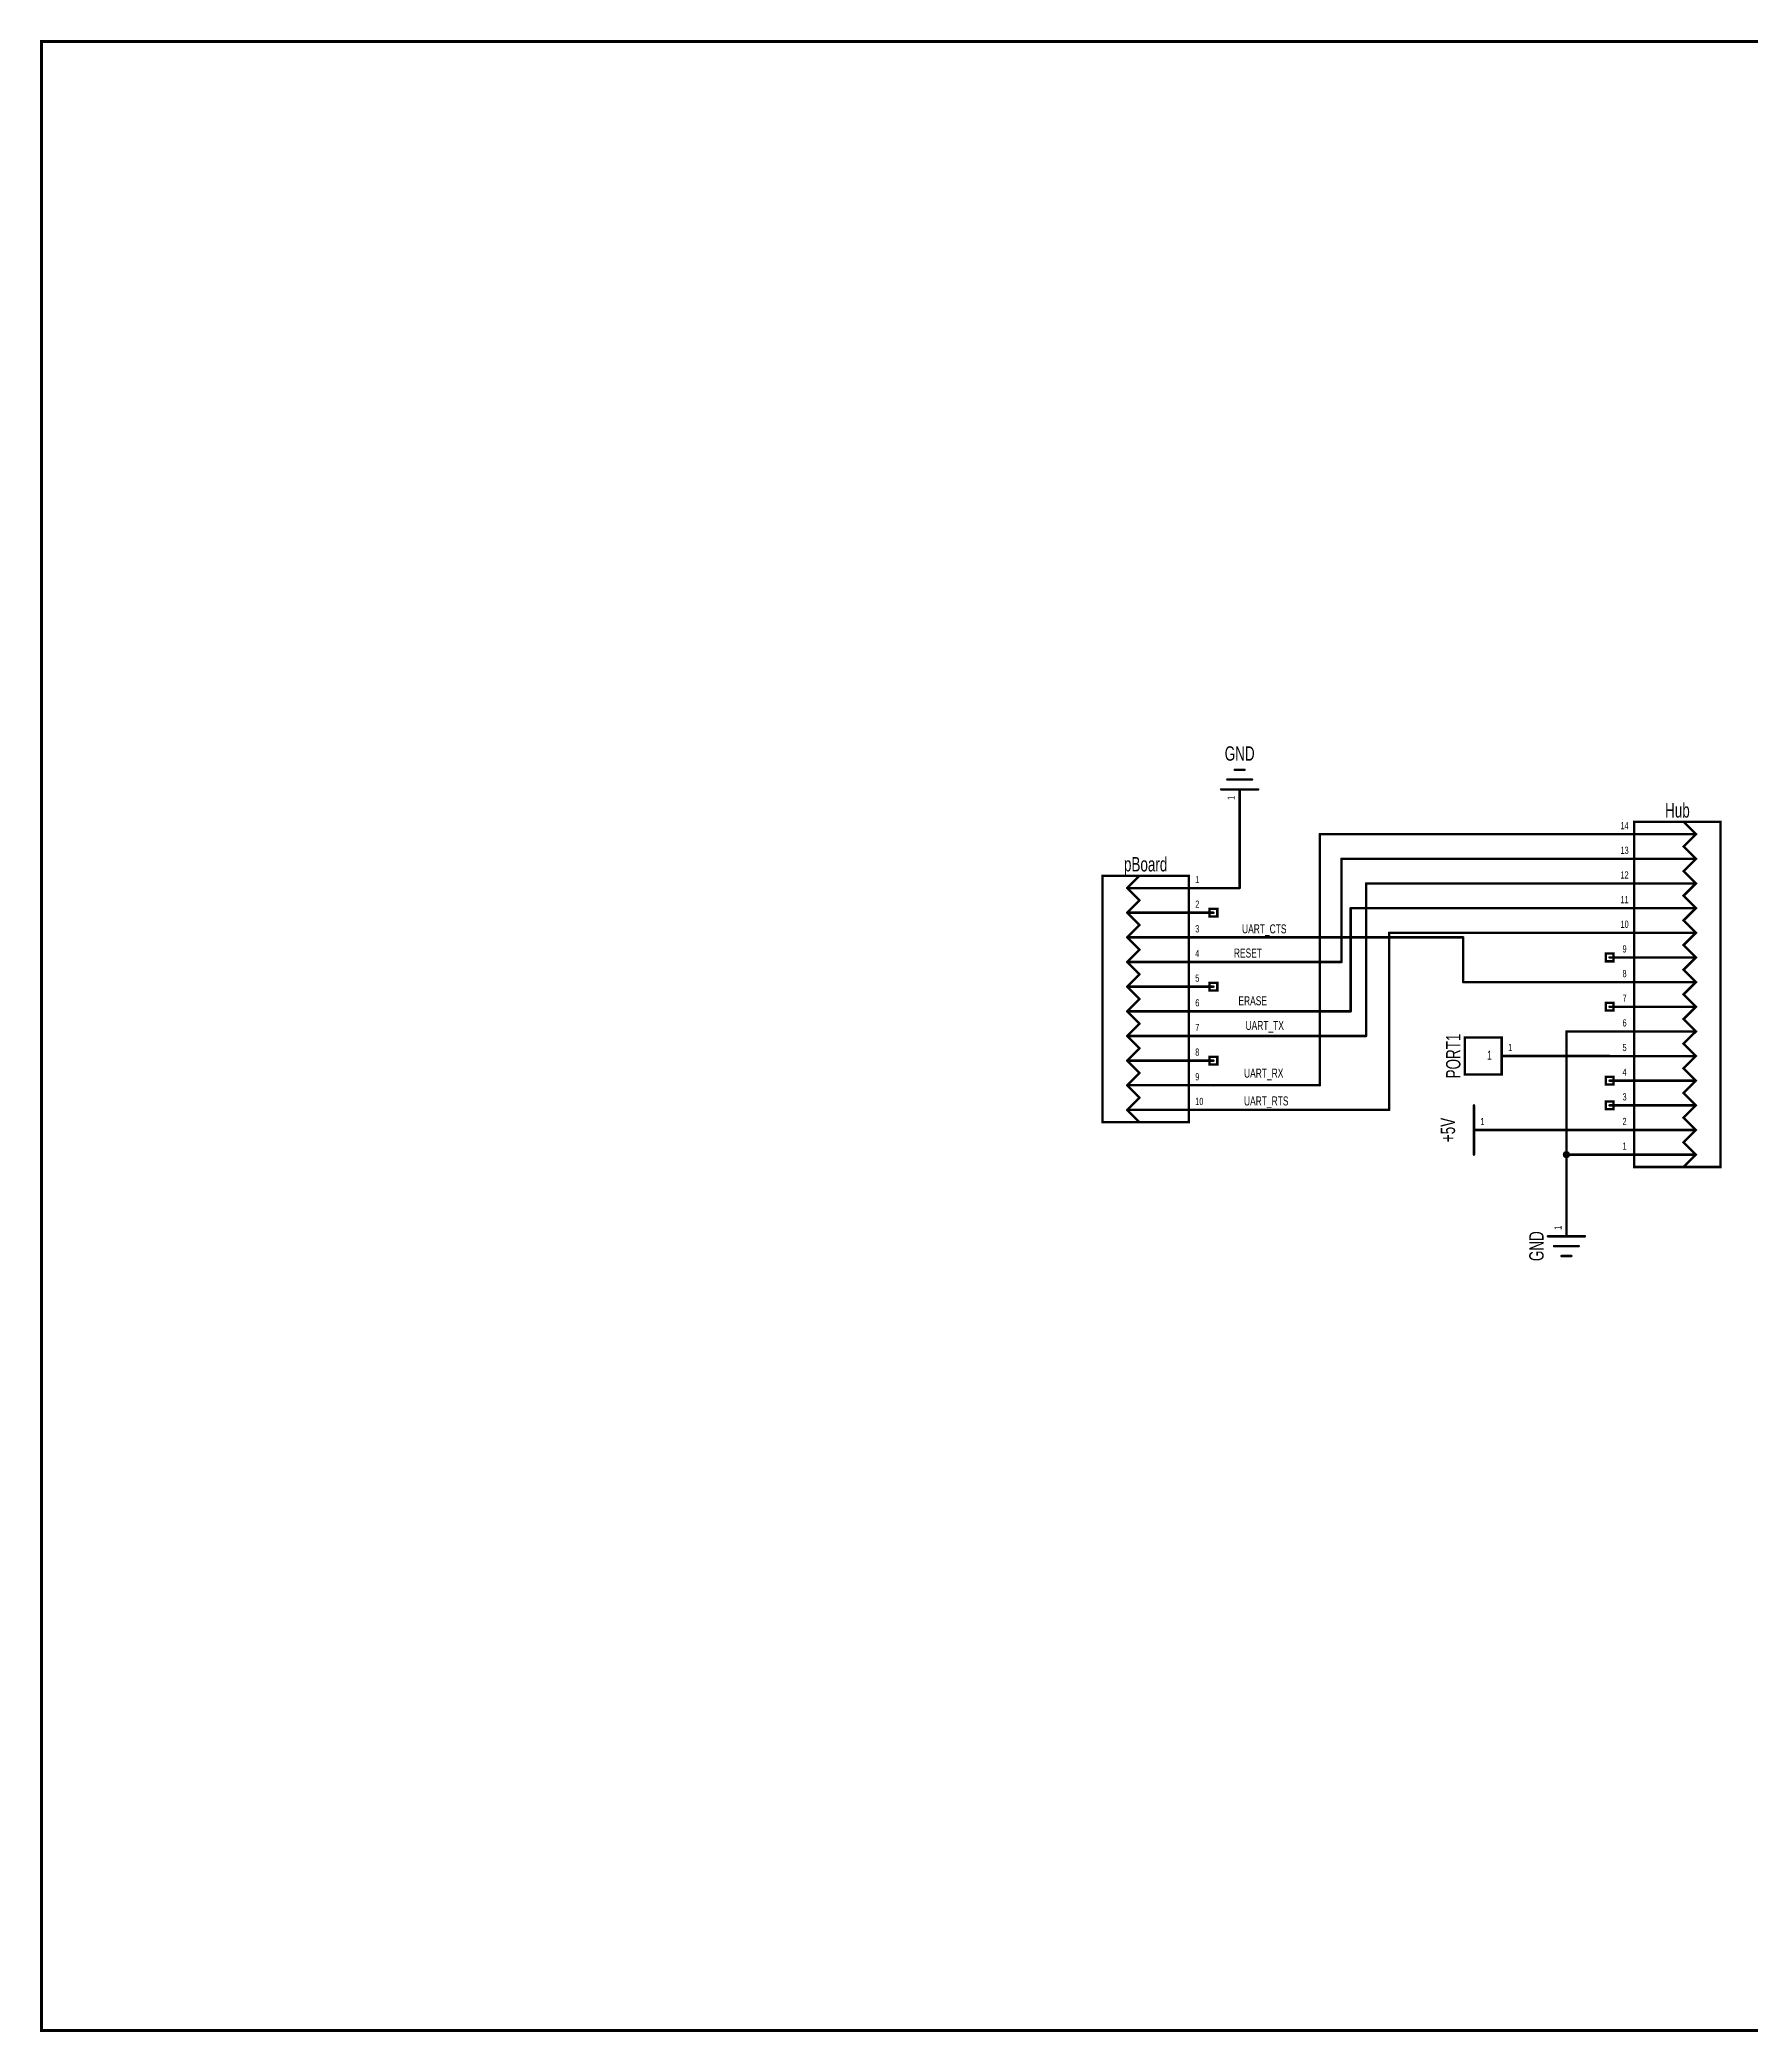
# Model space of a CAD drawing. Extents: x -4.3 to 7.2, y -3.1 to 5.
# Drawn here: x -4.31 to 2.63, y -3.13 to 4.95 of the extents above; entities that cross this region are included whole.
import ezdxf
from ezdxf.enums import TextEntityAlignment as Align

# ---------------------------------------------------------------- set-up
doc = ezdxf.new("R2010")
doc.units = 0
for name, color, linetype in [('Element', 253, 'CONTINUOUS'), ('Net', 50, 'CONTINUOUS'), ('Pin', 50, 'CONTINUOUS'), ('Shapes', 252, 'CONTINUOUS'), ('Titles', 253, 'CONTINUOUS')]:
    doc.layers.add(name, color=color, linetype=linetype)

msp = doc.modelspace()

# ---------------------------------------------------------------- linework, layer by layer
at = {"layer": 'Element', "linetype": 'CONTINUOUS', "const_width": 0.0098}
for points in [[(0.6063, 1.9517), (0.5063, 1.9517)], [(0.5763, 1.9917), (0.5363, 1.9917)], [(0.6313, 1.9117), (0.4813, 1.9117)], [(2.1564, 1.7803), (2.5064, 1.7803), (2.5064, 0.3803), (2.1564, 0.3803), (2.1564, 1.7803)], [(2.3564, 0.3803), (2.4064, 0.4303), (2.3564, 0.4803), (2.4064, 0.5303), (2.3564, 0.5803), (2.4064, 0.6303), (2.3564, 0.6803), (2.4064, 0.7303), (2.3564, 0.7803), (2.4064, 0.8303), (2.3564, 0.8803), (2.4064, 0.9303), (2.3564, 0.9803), (2.4064, 1.0303), (2.3564, 1.0803), (2.4064, 1.1303), (2.3564, 1.1803), (2.4064, 1.2303), (2.3564, 1.2803), (2.4064, 1.3303), (2.3564, 1.3803), (2.4064, 1.4303), (2.3564, 1.4803), (2.4064, 1.5303), (2.3564, 1.5803), (2.4064, 1.6303), (2.3564, 1.6803), (2.4064, 1.7303), (2.3564, 1.7803), (2.3564, 1.7803)], [(2.4064, 1.7303), (2.1564, 1.7303)], [(2.4064, 1.6303), (2.1564, 1.6303)], [(0.35, 1.5617), (0, 1.5617), (0, 0.5617), (0.35, 0.5617), (0.35, 1.5617)], [(0.15, 1.5617), (0.1, 1.5117)], [(0.35, 1.5117), (0.1, 1.5117)], [(0.1, 1.5117), (0.15, 1.4617)], [(0.15, 1.4617), (0.1, 1.4117)], [(2.4064, 1.5303), (2.1564, 1.5303)], [(0.35, 1.4117), (0.1, 1.4117)], [(0.1, 1.4117), (0.15, 1.3617)], [(2.4064, 1.4303), (2.1564, 1.4303)], [(0.15, 1.3617), (0.1, 1.3117)], [(0.35, 1.3117), (0.1, 1.3117)], [(0.1, 1.3117), (0.15, 1.2617)], [(2.4064, 1.3303), (2.1564, 1.3303)], [(0.15, 1.2617), (0.1, 1.2117)], [(0.35, 1.2117), (0.1, 1.2117)], [(0.1, 1.2117), (0.15, 1.1617)], [(2.4064, 1.2303), (2.1564, 1.2303)], [(0.15, 1.1617), (0.1, 1.1117)], [(2.4064, 1.1303), (2.1564, 1.1303)], [(0.35, 1.1117), (0.1, 1.1117)], [(0.1, 1.1117), (0.15, 1.0617)], [(0.15, 1.0617), (0.1, 1.0117)], [(0.35, 1.0117), (0.1, 1.0117)], [(0.15, 0.9617), (0.1, 1.0117)], [(2.4064, 1.0303), (2.1564, 1.0303)], [(0.15, 0.9617), (0.1, 0.9117)], [(0.35, 0.9117), (0.1, 0.9117)], [(0.1, 0.9117), (0.15, 0.8617)], [(1.6189, 0.9054), (1.469, 0.9054), (1.469, 0.7554), (1.6189, 0.7554), (1.6189, 0.9054)], [(2.4064, 0.9303), (2.1564, 0.9303)], [(0.15, 0.8617), (0.1, 0.8117)], [(0.35, 0.8117), (0.1, 0.8117)], [(0.1, 0.8117), (0.15, 0.7617)], [(2.4064, 0.8303), (2.1564, 0.8303)], [(0.15, 0.7617), (0.1, 0.7117)], [(2.1564, 0.7303), (2.4064, 0.7303)], [(0.35, 0.7117), (0.1, 0.7117)], [(0.1, 0.7117), (0.15, 0.6617)], [(0.15, 0.6617), (0.1, 0.6117)], [(0.35, 0.6117), (0.1, 0.6117)], [(0.1, 0.6117), (0.15, 0.5617)], [(1.5064, 0.4303), (1.5064, 0.6303)], [(2.1564, 0.6303), (2.4064, 0.6303)], [(2.1564, 0.5303), (2.4064, 0.5303)], [(2.4064, 0.4303), (2.1564, 0.4303)], [(1.8064, 0.0991), (1.9564, 0.0991)], [(1.8314, 0.0591), (1.9314, 0.0591)], [(1.8614, 0.0191), (1.9014, 0.0191)]]:
    msp.add_lwpolyline(points, dxfattribs=at)
at = {"layer": 'Element', "linetype": 'CONTINUOUS', "const_width": 0.0049}
for points in [[(0.5038, 1.9517, 1), (0.5087, 1.9517, 1), (0.5038, 1.9517, 1)], [(0.5338, 1.9917, 1), (0.5387, 1.9917, 1), (0.5338, 1.9917, 1)], [(0.5738, 1.9917, 1), (0.5787, 1.9917, 1), (0.5738, 1.9917, 1)], [(0.6038, 1.9517, 1), (0.6087, 1.9517, 1), (0.6038, 1.9517, 1)], [(0.4788, 1.9117, 1), (0.4837, 1.9117, 1), (0.4788, 1.9117, 1)], [(0.6288, 1.9117, 1), (0.6337, 1.9117, 1), (0.6288, 1.9117, 1)], [(2.354, 1.7803, 1), (2.3589, 1.7803, 1), (2.354, 1.7803, 1)], [(2.154, 1.7303, 1), (2.1589, 1.7303, 1), (2.154, 1.7303, 1)], [(2.404, 1.7303, 1), (2.4089, 1.7303, 1), (2.404, 1.7303, 1)], [(2.154, 1.6303, 1), (2.1589, 1.6303, 1), (2.154, 1.6303, 1)], [(2.404, 1.6303, 1), (2.4089, 1.6303, 1), (2.404, 1.6303, 1)], [(0.1475, 1.5617, 1), (0.1525, 1.5617, 1), (0.1475, 1.5617, 1)], [(0.0975, 1.5117, 1), (0.1025, 1.5117, 1), (0.0975, 1.5117, 1)], [(0.0975, 1.5117, 1), (0.1025, 1.5117, 1), (0.0975, 1.5117, 1)], [(0.0975, 1.5117, 1), (0.1025, 1.5117, 1), (0.0975, 1.5117, 1)], [(0.1475, 1.4617, 1), (0.1525, 1.4617, 1), (0.1475, 1.4617, 1)], [(0.1475, 1.4617, 1), (0.1525, 1.4617, 1), (0.1475, 1.4617, 1)], [(0.3475, 1.5117, 1), (0.3525, 1.5117, 1), (0.3475, 1.5117, 1)], [(2.154, 1.5303, 1), (2.1589, 1.5303, 1), (2.154, 1.5303, 1)], [(2.404, 1.5303, 1), (2.4089, 1.5303, 1), (2.404, 1.5303, 1)], [(0.0975, 1.4117, 1), (0.1025, 1.4117, 1), (0.0975, 1.4117, 1)], [(0.0975, 1.4117, 1), (0.1025, 1.4117, 1), (0.0975, 1.4117, 1)], [(0.0975, 1.4117, 1), (0.1025, 1.4117, 1), (0.0975, 1.4117, 1)], [(0.3475, 1.4117, 1), (0.3525, 1.4117, 1), (0.3475, 1.4117, 1)], [(2.154, 1.4303, 1), (2.1589, 1.4303, 1), (2.154, 1.4303, 1)], [(2.404, 1.4303, 1), (2.4089, 1.4303, 1), (2.404, 1.4303, 1)], [(0.0975, 1.3117, 1), (0.1025, 1.3117, 1), (0.0975, 1.3117, 1)], [(0.0975, 1.3117, 1), (0.1025, 1.3117, 1), (0.0975, 1.3117, 1)], [(0.0975, 1.3117, 1), (0.1025, 1.3117, 1), (0.0975, 1.3117, 1)], [(0.1475, 1.3617, 1), (0.1525, 1.3617, 1), (0.1475, 1.3617, 1)], [(0.1475, 1.3617, 1), (0.1525, 1.3617, 1), (0.1475, 1.3617, 1)], [(0.3475, 1.3117, 1), (0.3525, 1.3117, 1), (0.3475, 1.3117, 1)], [(2.154, 1.3303, 1), (2.1589, 1.3303, 1), (2.154, 1.3303, 1)], [(2.404, 1.3303, 1), (2.4089, 1.3303, 1), (2.404, 1.3303, 1)], [(0.0975, 1.2117, 1), (0.1025, 1.2117, 1), (0.0975, 1.2117, 1)], [(0.0975, 1.2117, 1), (0.1025, 1.2117, 1), (0.0975, 1.2117, 1)], [(0.0975, 1.2117, 1), (0.1025, 1.2117, 1), (0.0975, 1.2117, 1)], [(0.1475, 1.2617, 1), (0.1525, 1.2617, 1), (0.1475, 1.2617, 1)], [(0.1475, 1.2617, 1), (0.1525, 1.2617, 1), (0.1475, 1.2617, 1)], [(0.3475, 1.2117, 1), (0.3525, 1.2117, 1), (0.3475, 1.2117, 1)], [(2.154, 1.2303, 1), (2.1589, 1.2303, 1), (2.154, 1.2303, 1)], [(2.404, 1.2303, 1), (2.4089, 1.2303, 1), (2.404, 1.2303, 1)], [(0.1475, 1.1617, 1), (0.1525, 1.1617, 1), (0.1475, 1.1617, 1)], [(0.1475, 1.1617, 1), (0.1525, 1.1617, 1), (0.1475, 1.1617, 1)], [(2.154, 1.1303, 1), (2.1589, 1.1303, 1), (2.154, 1.1303, 1)], [(2.404, 1.1303, 1), (2.4089, 1.1303, 1), (2.404, 1.1303, 1)], [(0.0975, 1.1117, 1), (0.1025, 1.1117, 1), (0.0975, 1.1117, 1)], [(0.0975, 1.1117, 1), (0.1025, 1.1117, 1), (0.0975, 1.1117, 1)], [(0.0975, 1.1117, 1), (0.1025, 1.1117, 1), (0.0975, 1.1117, 1)], [(0.1475, 1.0617, 1), (0.1525, 1.0617, 1), (0.1475, 1.0617, 1)], [(0.1475, 1.0617, 1), (0.1525, 1.0617, 1), (0.1475, 1.0617, 1)], [(0.3475, 1.1117, 1), (0.3525, 1.1117, 1), (0.3475, 1.1117, 1)], [(0.0975, 1.0117, 1), (0.1025, 1.0117, 1), (0.0975, 1.0117, 1)], [(0.0975, 1.0117, 1), (0.1025, 1.0117, 1), (0.0975, 1.0117, 1)], [(0.0975, 1.0117, 1), (0.1025, 1.0117, 1), (0.0975, 1.0117, 1)], [(0.3475, 1.0117, 1), (0.3525, 1.0117, 1), (0.3475, 1.0117, 1)], [(2.154, 1.0303, 1), (2.1589, 1.0303, 1), (2.154, 1.0303, 1)], [(2.404, 1.0303, 1), (2.4089, 1.0303, 1), (2.404, 1.0303, 1)], [(0.0975, 0.9117, 1), (0.1025, 0.9117, 1), (0.0975, 0.9117, 1)], [(0.0975, 0.9117, 1), (0.1025, 0.9117, 1), (0.0975, 0.9117, 1)], [(0.0975, 0.9117, 1), (0.1025, 0.9117, 1), (0.0975, 0.9117, 1)], [(0.1475, 0.9617, 1), (0.1525, 0.9617, 1), (0.1475, 0.9617, 1)], [(0.1475, 0.9617, 1), (0.1525, 0.9617, 1), (0.1475, 0.9617, 1)], [(0.3475, 0.9117, 1), (0.3525, 0.9117, 1), (0.3475, 0.9117, 1)], [(2.154, 0.9303, 1), (2.1589, 0.9303, 1), (2.154, 0.9303, 1)], [(2.404, 0.9303, 1), (2.4089, 0.9303, 1), (2.404, 0.9303, 1)], [(0.0975, 0.8117, 1), (0.1025, 0.8117, 1), (0.0975, 0.8117, 1)], [(0.0975, 0.8117, 1), (0.1025, 0.8117, 1), (0.0975, 0.8117, 1)], [(0.0975, 0.8117, 1), (0.1025, 0.8117, 1), (0.0975, 0.8117, 1)], [(0.1475, 0.8617, 1), (0.1525, 0.8617, 1), (0.1475, 0.8617, 1)], [(0.1475, 0.8617, 1), (0.1525, 0.8617, 1), (0.1475, 0.8617, 1)], [(0.3475, 0.8117, 1), (0.3525, 0.8117, 1), (0.3475, 0.8117, 1)], [(2.154, 0.8303, 1), (2.1589, 0.8303, 1), (2.154, 0.8303, 1)], [(2.404, 0.8303, 1), (2.4089, 0.8303, 1), (2.404, 0.8303, 1)], [(0.1475, 0.7617, 1), (0.1525, 0.7617, 1), (0.1475, 0.7617, 1)], [(0.1475, 0.7617, 1), (0.1525, 0.7617, 1), (0.1475, 0.7617, 1)], [(2.154, 0.7303, 1), (2.1589, 0.7303, 1), (2.154, 0.7303, 1)], [(2.404, 0.7303, 1), (2.4089, 0.7303, 1), (2.404, 0.7303, 1)], [(0.0975, 0.7117, 1), (0.1025, 0.7117, 1), (0.0975, 0.7117, 1)], [(0.0975, 0.7117, 1), (0.1025, 0.7117, 1), (0.0975, 0.7117, 1)], [(0.0975, 0.7117, 1), (0.1025, 0.7117, 1), (0.0975, 0.7117, 1)], [(0.1475, 0.6617, 1), (0.1525, 0.6617, 1), (0.1475, 0.6617, 1)], [(0.1475, 0.6617, 1), (0.1525, 0.6617, 1), (0.1475, 0.6617, 1)], [(0.3475, 0.7117, 1), (0.3525, 0.7117, 1), (0.3475, 0.7117, 1)], [(0.0975, 0.6117, 1), (0.1025, 0.6117, 1), (0.0975, 0.6117, 1)], [(0.0975, 0.6117, 1), (0.1025, 0.6117, 1), (0.0975, 0.6117, 1)], [(0.0975, 0.6117, 1), (0.1025, 0.6117, 1), (0.0975, 0.6117, 1)], [(0.1475, 0.5617, 1), (0.1525, 0.5617, 1), (0.1475, 0.5617, 1)], [(0.3475, 0.6117, 1), (0.3525, 0.6117, 1), (0.3475, 0.6117, 1)], [(1.5039, 0.6303, 1), (1.5088, 0.6303, 1), (1.5039, 0.6303, 1)], [(2.154, 0.6303, 1), (2.1589, 0.6303, 1), (2.154, 0.6303, 1)], [(2.404, 0.6303, 1), (2.4089, 0.6303, 1), (2.404, 0.6303, 1)], [(2.154, 0.5303, 1), (2.1589, 0.5303, 1), (2.154, 0.5303, 1)], [(2.404, 0.5303, 1), (2.4089, 0.5303, 1), (2.404, 0.5303, 1)], [(1.5039, 0.4303, 1), (1.5088, 0.4303, 1), (1.5039, 0.4303, 1)], [(2.154, 0.4303, 1), (2.1589, 0.4303, 1), (2.154, 0.4303, 1)], [(2.404, 0.4303, 1), (2.4089, 0.4303, 1), (2.404, 0.4303, 1)], [(2.354, 0.3803, 1), (2.3589, 0.3803, 1), (2.354, 0.3803, 1)], [(1.8039, 0.0991, 1), (1.8089, 0.0991, 1), (1.8039, 0.0991, 1)], [(1.9539, 0.0991, 1), (1.9589, 0.0991, 1), (1.9539, 0.0991, 1)], [(1.8289, 0.0591, 1), (1.8339, 0.0591, 1), (1.8289, 0.0591, 1)], [(1.8589, 0.0191, 1), (1.8639, 0.0191, 1), (1.8589, 0.0191, 1)], [(1.8989, 0.0191, 1), (1.9039, 0.0191, 1), (1.8989, 0.0191, 1)], [(1.9289, 0.0591, 1), (1.9339, 0.0591, 1), (1.9289, 0.0591, 1)]]:
    msp.add_lwpolyline(points, format="xyb", dxfattribs=at)
at = {"layer": 'Net', "linetype": 'CONTINUOUS', "const_width": 0.0049}
for points in [[(0.5538, 1.7617, 1), (0.5587, 1.7617, 1), (0.5538, 1.7617, 1)], [(0.8788, 1.7303, 1), (0.8838, 1.7303, 1), (0.8788, 1.7303, 1)], [(0.8788, 1.7303, 1), (0.8838, 1.7303, 1), (0.8788, 1.7303, 1)], [(2.054, 1.7303, 1), (2.0589, 1.7303, 1), (2.054, 1.7303, 1)], [(0.9663, 1.6303, 1), (0.9713, 1.6303, 1), (0.9663, 1.6303, 1)], [(0.9663, 1.6303, 1), (0.9713, 1.6303, 1), (0.9663, 1.6303, 1)], [(2.054, 1.6303, 1), (2.0589, 1.6303, 1), (2.054, 1.6303, 1)], [(0.4475, 1.5117, 1), (0.4525, 1.5117, 1), (0.4475, 1.5117, 1)], [(0.5538, 1.5117, 1), (0.5587, 1.5117, 1), (0.5538, 1.5117, 1)], [(0.5538, 1.5117, 1), (0.5587, 1.5117, 1), (0.5538, 1.5117, 1)], [(1.0664, 1.5303, 1), (1.0713, 1.5303, 1), (1.0664, 1.5303, 1)], [(1.0664, 1.5303, 1), (1.0713, 1.5303, 1), (1.0664, 1.5303, 1)], [(2.054, 1.5303, 1), (2.0589, 1.5303, 1), (2.054, 1.5303, 1)], [(1.0038, 1.4303, 1), (1.0088, 1.4303, 1), (1.0038, 1.4303, 1)], [(1.0038, 1.4303, 1), (1.0088, 1.4303, 1), (1.0038, 1.4303, 1)], [(2.054, 1.4303, 1), (2.0589, 1.4303, 1), (2.054, 1.4303, 1)], [(0.4475, 1.3117, 1), (0.4525, 1.3117, 1), (0.4475, 1.3117, 1)], [(1.1601, 1.3303, 1), (1.165, 1.3303, 1), (1.1601, 1.3303, 1)], [(1.1601, 1.3303, 1), (1.165, 1.3303, 1), (1.1601, 1.3303, 1)], [(1.4601, 1.3117, 1), (1.4651, 1.3117, 1), (1.4601, 1.3117, 1)], [(1.4601, 1.3117, 1), (1.4651, 1.3117, 1), (1.4601, 1.3117, 1)], [(2.054, 1.3303, 1), (2.0589, 1.3303, 1), (2.054, 1.3303, 1)], [(0.4475, 1.2117, 1), (0.4525, 1.2117, 1), (0.4475, 1.2117, 1)], [(0.9663, 1.2117, 1), (0.9713, 1.2117, 1), (0.9663, 1.2117, 1)], [(0.9663, 1.2117, 1), (0.9713, 1.2117, 1), (0.9663, 1.2117, 1)], [(1.4601, 1.1303, 1), (1.4651, 1.1303, 1), (1.4601, 1.1303, 1)], [(1.4601, 1.1303, 1), (1.4651, 1.1303, 1), (1.4601, 1.1303, 1)], [(2.054, 1.1303, 1), (2.0589, 1.1303, 1), (2.054, 1.1303, 1)], [(0.4475, 1.0117, 1), (0.4525, 1.0117, 1), (0.4475, 1.0117, 1)], [(1.0038, 1.0117, 1), (1.0088, 1.0117, 1), (1.0038, 1.0117, 1)], [(1.0038, 1.0117, 1), (1.0088, 1.0117, 1), (1.0038, 1.0117, 1)], [(0.4475, 0.9117, 1), (0.4525, 0.9117, 1), (0.4475, 0.9117, 1)], [(1.0664, 0.9117, 1), (1.0713, 0.9117, 1), (1.0664, 0.9117, 1)], [(1.0664, 0.9117, 1), (1.0713, 0.9117, 1), (1.0664, 0.9117, 1)], [(1.8789, 0.9303, 1), (1.8839, 0.9303, 1), (1.8789, 0.9303, 1)], [(1.8789, 0.9303, 1), (1.8839, 0.9303, 1), (1.8789, 0.9303, 1)], [(2.054, 0.9303, 1), (2.0589, 0.9303, 1), (2.054, 0.9303, 1)], [(1.7664, 0.8304, 1), (1.7713, 0.8304, 1), (1.7664, 0.8304, 1)], [(2.054, 0.8304, 1), (2.0589, 0.8304, 1), (2.054, 0.8304, 1)], [(0.4475, 0.7117, 1), (0.4525, 0.7117, 1), (0.4475, 0.7117, 1)], [(0.8788, 0.7117, 1), (0.8838, 0.7117, 1), (0.8788, 0.7117, 1)], [(0.8788, 0.7117, 1), (0.8838, 0.7117, 1), (0.8788, 0.7117, 1)], [(0.4475, 0.6117, 1), (0.4525, 0.6117, 1), (0.4475, 0.6117, 1)], [(1.1601, 0.6117, 1), (1.165, 0.6117, 1), (1.1601, 0.6117, 1)], [(1.1601, 0.6117, 1), (1.165, 0.6117, 1), (1.1601, 0.6117, 1)], [(1.6539, 0.5303, 1), (1.6588, 0.5303, 1), (1.6539, 0.5303, 1)], [(2.054, 0.5303, 1), (2.0589, 0.5303, 1), (2.054, 0.5303, 1)], [(1.8691, 0.4303, 1), (1.874, 0.4303, 1), (1.8691, 0.4303, 1)], [(1.8789, 0.4303, 1), (1.8839, 0.4303, 1), (1.8789, 0.4303, 1)], [(1.8789, 0.4303, 1), (1.8839, 0.4303, 1), (1.8789, 0.4303, 1)], [(1.8789, 0.4303, 1), (1.8839, 0.4303, 1), (1.8789, 0.4303, 1)], [(2.054, 0.4303, 1), (2.0589, 0.4303, 1), (2.054, 0.4303, 1)], [(1.8789, 0.2491, 1), (1.8839, 0.2491, 1), (1.8789, 0.2491, 1)]]:
    msp.add_lwpolyline(points, format="xyb", dxfattribs=at)
at = {"layer": 'Net', "linetype": 'CONTINUOUS', "const_width": 0.0098}
for points in [[(0.5563, 1.5117), (0.5563, 1.7617)], [(0.8813, 0.7117), (0.8813, 1.7303)], [(0.8813, 1.7303), (2.0564, 1.7303)], [(0.9688, 1.2117), (0.9688, 1.6303)], [(0.9688, 1.6303), (2.0564, 1.6303)], [(0.45, 1.5117), (0.5563, 1.5117)], [(1.0688, 0.9117), (1.0688, 1.5303)], [(1.0688, 1.5303), (2.0564, 1.5303)], [(1.0063, 1.0117), (1.0063, 1.4303)], [(1.0063, 1.4303), (2.0564, 1.4303)], [(1.4626, 1.3117), (0.45, 1.3117)], [(1.1626, 0.6117), (1.1626, 1.3303)], [(1.1626, 1.3303), (2.0564, 1.3303)], [(1.4626, 1.1303), (1.4626, 1.3117)], [(0.45, 1.2117), (0.9688, 1.2117)], [(2.0564, 1.1303), (1.4626, 1.1303)], [(0.45, 1.0117), (1.0063, 1.0117)], [(0.45, 0.9117), (1.0688, 0.9117)], [(2.0564, 0.9303), (1.8814, 0.9303)], [(1.8814, 0.9303), (1.8814, 0.4303)], [(2.0564, 0.8304), (1.7689, 0.8304)], [(0.45, 0.7117), (0.8813, 0.7117)], [(0.45, 0.6117), (1.1626, 0.6117)], [(1.6564, 0.5303), (2.0564, 0.5303)], [(1.8716, 0.4303), (1.872, 0.4273), (1.8734, 0.4245), (1.8756, 0.4224), (1.8784, 0.421), (1.8814, 0.4205), (1.8844, 0.421), (1.8872, 0.4224), (1.8894, 0.4245), (1.8908, 0.4273), (1.8912, 0.4303), (1.8908, 0.4334), (1.8894, 0.4361), (1.8872, 0.4383), (1.8844, 0.4397), (1.8814, 0.4402), (1.8784, 0.4397), (1.8756, 0.4383), (1.8734, 0.4361), (1.872, 0.4334), (1.8716, 0.4303)], [(2.0564, 0.4303), (1.8814, 0.4303)], [(1.8814, 0.4303), (1.8814, 0.2491)]]:
    msp.add_lwpolyline(points, dxfattribs=at)
at = {"layer": 'Pin', "linetype": 'CONTINUOUS', "const_width": 0.0049}
for points in [[(0.5538, 1.9117, 1), (0.5587, 1.9117, 1), (0.5538, 1.9117, 1)], [(0.5538, 1.7617, 1), (0.5587, 1.7617, 1), (0.5538, 1.7617, 1)], [(2.054, 1.7303, 1), (2.0589, 1.7303, 1), (2.054, 1.7303, 1)], [(2.154, 1.7303, 1), (2.1589, 1.7303, 1), (2.154, 1.7303, 1)], [(2.054, 1.6303, 1), (2.0589, 1.6303, 1), (2.054, 1.6303, 1)], [(2.154, 1.6303, 1), (2.1589, 1.6303, 1), (2.154, 1.6303, 1)], [(0.3475, 1.5117, 1), (0.3525, 1.5117, 1), (0.3475, 1.5117, 1)], [(0.4475, 1.5117, 1), (0.4525, 1.5117, 1), (0.4475, 1.5117, 1)], [(2.054, 1.5303, 1), (2.0589, 1.5303, 1), (2.054, 1.5303, 1)], [(2.154, 1.5303, 1), (2.1589, 1.5303, 1), (2.154, 1.5303, 1)], [(0.3475, 1.4117, 1), (0.3525, 1.4117, 1), (0.3475, 1.4117, 1)], [(0.4475, 1.4117, 1), (0.4525, 1.4117, 1), (0.4475, 1.4117, 1)], [(2.054, 1.4303, 1), (2.0589, 1.4303, 1), (2.054, 1.4303, 1)], [(2.154, 1.4303, 1), (2.1589, 1.4303, 1), (2.154, 1.4303, 1)], [(0.3475, 1.3117, 1), (0.3525, 1.3117, 1), (0.3475, 1.3117, 1)], [(0.4475, 1.3117, 1), (0.4525, 1.3117, 1), (0.4475, 1.3117, 1)], [(2.054, 1.3303, 1), (2.0589, 1.3303, 1), (2.054, 1.3303, 1)], [(2.154, 1.3303, 1), (2.1589, 1.3303, 1), (2.154, 1.3303, 1)], [(0.3475, 1.2117, 1), (0.3525, 1.2117, 1), (0.3475, 1.2117, 1)], [(0.4475, 1.2117, 1), (0.4525, 1.2117, 1), (0.4475, 1.2117, 1)], [(2.054, 1.2303, 1), (2.0589, 1.2303, 1), (2.054, 1.2303, 1)], [(2.154, 1.2303, 1), (2.1589, 1.2303, 1), (2.154, 1.2303, 1)], [(2.054, 1.1303, 1), (2.0589, 1.1303, 1), (2.054, 1.1303, 1)], [(2.154, 1.1303, 1), (2.1589, 1.1303, 1), (2.154, 1.1303, 1)], [(0.3475, 1.1117, 1), (0.3525, 1.1117, 1), (0.3475, 1.1117, 1)], [(0.4475, 1.1117, 1), (0.4525, 1.1117, 1), (0.4475, 1.1117, 1)], [(0.3475, 1.0117, 1), (0.3525, 1.0117, 1), (0.3475, 1.0117, 1)], [(0.4475, 1.0117, 1), (0.4525, 1.0117, 1), (0.4475, 1.0117, 1)], [(2.054, 1.0303, 1), (2.0589, 1.0303, 1), (2.054, 1.0303, 1)], [(2.154, 1.0303, 1), (2.1589, 1.0303, 1), (2.154, 1.0303, 1)], [(0.3475, 0.9117, 1), (0.3525, 0.9117, 1), (0.3475, 0.9117, 1)], [(0.4475, 0.9117, 1), (0.4525, 0.9117, 1), (0.4475, 0.9117, 1)], [(2.054, 0.9303, 1), (2.0589, 0.9303, 1), (2.054, 0.9303, 1)], [(2.154, 0.9303, 1), (2.1589, 0.9303, 1), (2.154, 0.9303, 1)], [(0.3475, 0.8117, 1), (0.3525, 0.8117, 1), (0.3475, 0.8117, 1)], [(0.4475, 0.8117, 1), (0.4525, 0.8117, 1), (0.4475, 0.8117, 1)], [(1.6164, 0.8304, 1), (1.6213, 0.8304, 1), (1.6164, 0.8304, 1)], [(1.7664, 0.8304, 1), (1.7713, 0.8304, 1), (1.7664, 0.8304, 1)], [(2.054, 0.8303, 1), (2.0589, 0.8303, 1), (2.054, 0.8303, 1)], [(2.154, 0.8303, 1), (2.1589, 0.8303, 1), (2.154, 0.8303, 1)], [(2.054, 0.7303, 1), (2.0589, 0.7303, 1), (2.054, 0.7303, 1)], [(2.154, 0.7303, 1), (2.1589, 0.7303, 1), (2.154, 0.7303, 1)], [(0.3475, 0.7117, 1), (0.3525, 0.7117, 1), (0.3475, 0.7117, 1)], [(0.4475, 0.7117, 1), (0.4525, 0.7117, 1), (0.4475, 0.7117, 1)], [(0.3475, 0.6117, 1), (0.3525, 0.6117, 1), (0.3475, 0.6117, 1)], [(0.4475, 0.6117, 1), (0.4525, 0.6117, 1), (0.4475, 0.6117, 1)], [(2.054, 0.6303, 1), (2.0589, 0.6303, 1), (2.054, 0.6303, 1)], [(2.154, 0.6303, 1), (2.1589, 0.6303, 1), (2.154, 0.6303, 1)], [(1.5039, 0.5303, 1), (1.5088, 0.5303, 1), (1.5039, 0.5303, 1)], [(1.6539, 0.5303, 1), (1.6588, 0.5303, 1), (1.6539, 0.5303, 1)], [(2.054, 0.5303, 1), (2.0589, 0.5303, 1), (2.054, 0.5303, 1)], [(2.154, 0.5303, 1), (2.1589, 0.5303, 1), (2.154, 0.5303, 1)], [(2.054, 0.4303, 1), (2.0589, 0.4303, 1), (2.054, 0.4303, 1)], [(2.154, 0.4303, 1), (2.1589, 0.4303, 1), (2.154, 0.4303, 1)], [(1.8789, 0.2491, 1), (1.8839, 0.2491, 1), (1.8789, 0.2491, 1)], [(1.8789, 0.0991, 1), (1.8839, 0.0991, 1), (1.8789, 0.0991, 1)]]:
    msp.add_lwpolyline(points, format="xyb", dxfattribs=at)
at = {"layer": 'Pin', "linetype": 'CONTINUOUS', "const_width": 0.0098}
for points in [[(0.5563, 1.9117), (0.5563, 1.7617)], [(2.1564, 1.7303), (2.0564, 1.7303)], [(2.1564, 1.6303), (2.0564, 1.6303)], [(0.35, 1.5117), (0.45, 1.5117)], [(2.1564, 1.5303), (2.0564, 1.5303)], [(0.35, 1.4117), (0.45, 1.4117)], [(0.4343, 1.4274), (0.4657, 1.4274), (0.4657, 1.3959), (0.4343, 1.3959), (0.4343, 1.4274)], [(2.1564, 1.4303), (2.0564, 1.4303)], [(0.35, 1.3117), (0.45, 1.3117)], [(2.1564, 1.3303), (2.0564, 1.3303)], [(0.35, 1.2117), (0.45, 1.2117)], [(2.0407, 1.2461), (2.0722, 1.2461), (2.0722, 1.2146), (2.0407, 1.2146), (2.0407, 1.2461)], [(2.1564, 1.2303), (2.0564, 1.2303)], [(0.4343, 1.1274), (0.4657, 1.1274), (0.4657, 1.0959), (0.4343, 1.0959), (0.4343, 1.1274)], [(2.1564, 1.1303), (2.0564, 1.1303)], [(0.35, 1.1117), (0.45, 1.1117)], [(2.0407, 1.0461), (2.0722, 1.0461), (2.0722, 1.0146), (2.0407, 1.0146), (2.0407, 1.0461)], [(0.35, 1.0117), (0.45, 1.0117)], [(2.1564, 1.0303), (2.0564, 1.0303)], [(0.35, 0.9117), (0.45, 0.9117)], [(2.1564, 0.9303), (2.0564, 0.9303)], [(0.35, 0.8117), (0.45, 0.8117)], [(0.4343, 0.8274), (0.4657, 0.8274), (0.4657, 0.7959), (0.4343, 0.7959), (0.4343, 0.8274)], [(1.6189, 0.8304), (1.7689, 0.8304)], [(2.1564, 0.8303), (2.0564, 0.8303)], [(2.0407, 0.7461), (2.0722, 0.7461), (2.0722, 0.7146), (2.0407, 0.7146), (2.0407, 0.7461)], [(2.1564, 0.7303), (2.0564, 0.7303)], [(0.35, 0.7117), (0.45, 0.7117)], [(2.0407, 0.6461), (2.0722, 0.6461), (2.0722, 0.6146), (2.0407, 0.6146), (2.0407, 0.6461)], [(0.35, 0.6117), (0.45, 0.6117)], [(2.1564, 0.6303), (2.0564, 0.6303)], [(1.5064, 0.5303), (1.6564, 0.5303)], [(2.1564, 0.5303), (2.0564, 0.5303)], [(2.1564, 0.4303), (2.0564, 0.4303)], [(1.8814, 0.0991), (1.8814, 0.2491)]]:
    msp.add_lwpolyline(points, dxfattribs=at)
at = {"layer": 'Titles', "linetype": 'CONTINUOUS', "const_width": 0.0131}
msp.add_lwpolyline([(7.1904, -3.1224), (-4.3026, -3.1224), (-4.3026, 4.9456), (7.1904, 4.9456), (7.1904, -3.1224)], dxfattribs=at)

# ---------------------------------------------------------------- texts
at = {"layer": 'Element', "width": 0.7}
for s, p in [('GND', (0.5563, 2.0108)), ('Hub', (2.3314, 1.7803)), ('pBoard', (0.175, 1.5617))]:
    msp.add_text(s, height=0.0583, dxfattribs=at).set_placement(p, align=Align.BOTTOM_CENTER)
for s, p in [('PORT1', (1.469, 0.8304)), ('+5V', (1.4473, 0.5303)), ('GND', (1.8064, 0.0591))]:
    msp.add_text(s, height=0.0583, rotation=90, dxfattribs=at).set_placement(p, align=Align.BOTTOM_CENTER)
at = {"layer": 'Pin', "width": 0.7}
for p in [(0.507, 1.8691), (1.8322, 0.1253)]:
    msp.add_text('1', height=0.0292, rotation=90, dxfattribs=at).set_placement(p, align=Align.TOP_LEFT)
for s, height, p in [('14', 0.0292, (2.1006, 1.7795)), ('13', 0.0292, (2.1006, 1.6795)), ('1', 0.0292, (0.3762, 1.5609)), ('12', 0.0292, (2.1006, 1.5795)), ('2', 0.0292, (0.3762, 1.4609)), ('11', 0.0292, (2.1006, 1.4795)), ('10', 0.0292, (2.1006, 1.3795)), ('3', 0.0292, (0.3762, 1.3609)), ('4', 0.0292, (0.3762, 1.2609)), ('9', 0.0292, (2.1088, 1.2795)), ('5', 0.0292, (0.3762, 1.1609)), ('8', 0.0292, (2.1088, 1.1795)), ('6', 0.0292, (0.3762, 1.0609)), ('7', 0.0292, (2.1088, 1.0795)), ('6', 0.0292, (2.1088, 0.9795)), ('7', 0.0292, (0.3762, 0.9609)), ('8', 0.0292, (0.3762, 0.8609)), ('1', 0.0365, (1.5598, 0.8522)), ('1', 0.0292, (1.6451, 0.8796)), ('5', 0.0292, (2.1088, 0.8795)), ('9', 0.0292, (0.3762, 0.7609)), ('4', 0.0292, (2.1088, 0.7795)), ('10', 0.0292, (0.3762, 0.6609)), ('3', 0.0292, (2.1088, 0.6795)), ('1', 0.0292, (1.5326, 0.5795)), ('2', 0.0292, (2.1088, 0.5795)), ('1', 0.0292, (2.1088, 0.4795))]:
    msp.add_text(s, height=height, dxfattribs=at).set_placement(p, align=Align.TOP_LEFT)
at = {"layer": 'Shapes', "width": 0.7}
for s, p in [('UART_CTS', (0.6561, 1.3462)), ('RESET', (0.5897, 1.2482)), ('ERASE', (0.6091, 1.0545)), ('UART_TX', (0.6579, 0.9545)), ('UART_RX', (0.6538, 0.7609)), ('UART_RTS', (0.664, 0.6482))]:
    msp.add_text(s, height=0.0365, dxfattribs=at).set_placement(p, align=Align.MIDDLE_CENTER)

doc.saveas('drawing.dxf')
